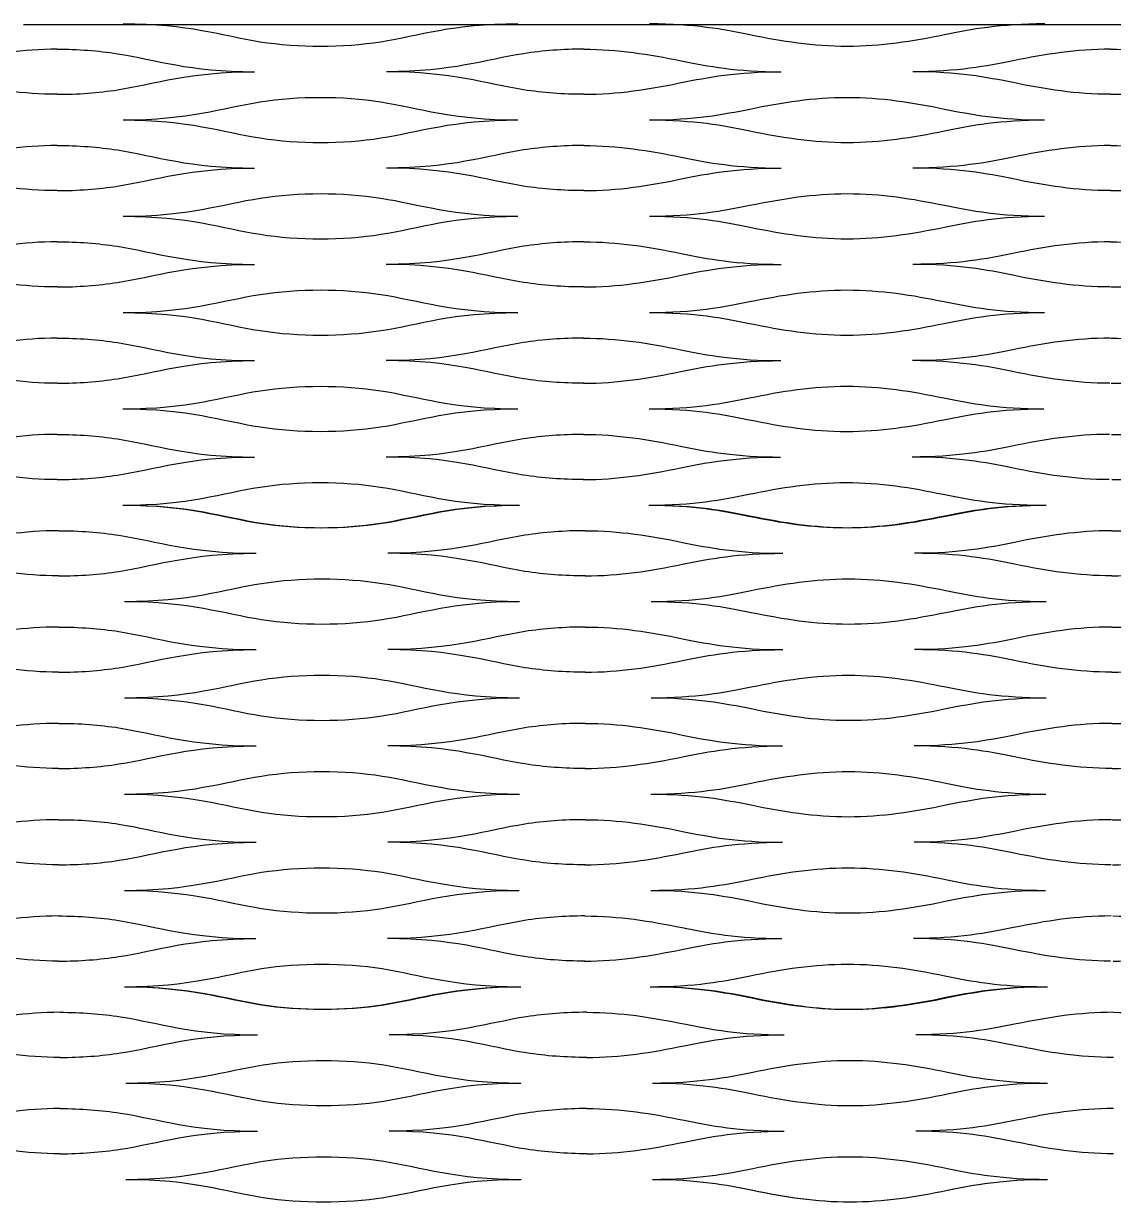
# Model space of a CAD drawing. Header units: millimetres. Extents: x 1 to 583, y -486 to -2.
# Drawn here: x 428.89 to 450.26, y -119.89 to -96.74 of the extents above; entities that cross this region are included whole.
import ezdxf

# ---------------------------------------------------------------- set-up
doc = ezdxf.new("R2010")
doc.units = ezdxf.units.MM
doc.header["$MEASUREMENT"] = 0
doc.layers.add('DEFAULT', color=7, linetype='Continuous')
doc.layers.add('dibujo', color=10, linetype='Continuous')

msp = doc.modelspace()

# ---------------------------------------------------------------- linework, layer by layer
at = {"layer": 'DEFAULT'}
for points, knots in [([(430.839, -96.74), (432.13, -96.74), (432.776, -96.977), (433.529, -97.095), (434.282, -97.213), (435.143, -97.213), (435.896, -97.095), (436.649, -96.977), (437.295, -96.74), (438.586, -96.74)], [0, 0, 0, 0, 1, 1, 1, 2, 2, 2, 3, 3, 3, 3]), ([(441.168, -96.74), (442.04, -96.74), (442.618, -96.848), (443.133, -96.954), (443.762, -97.084), (444.376, -97.183), (445.042, -97.183), (445.708, -97.183), (446.322, -97.084), (446.952, -96.954), (447.467, -96.848), (448.044, -96.74), (448.916, -96.74)], [0, 0, 0, 0, 1, 1, 1, 2, 2, 2, 3, 3, 3, 4, 4, 4, 4]), ([(429.548, -97.242), (428.882, -97.242), (428.268, -97.341), (427.638, -97.471), (427.123, -97.577), (426.546, -97.685), (425.674, -97.685)], [0, 0, 0, 0, 1, 1, 1, 2, 2, 2, 2]), ([(429.548, -97.242), (429.951, -97.242), (430.355, -97.272), (430.731, -97.331), (431.485, -97.449), (432.13, -97.685), (433.421, -97.685)], [0, 0, 0, 0, 1, 1, 1, 2, 2, 2, 2]), ([(439.877, -97.242), (439.474, -97.242), (439.07, -97.272), (438.694, -97.331), (437.941, -97.449), (437.295, -97.685), (436.004, -97.685)], [0, 0, 0, 0, 1, 1, 1, 2, 2, 2, 2]), ([(439.877, -97.242), (440.543, -97.242), (441.158, -97.341), (441.787, -97.471), (442.302, -97.577), (442.879, -97.685), (443.751, -97.685)], [0, 0, 0, 0, 1, 1, 1, 2, 2, 2, 2]), ([(450.207, -97.242), (449.541, -97.242), (448.926, -97.341), (448.297, -97.471), (447.782, -97.577), (447.205, -97.685), (446.333, -97.685)], [0, 0, 0, 0, 1, 1, 1, 2, 2, 2, 2]), ([(450.207, -97.242), (450.872, -97.242), (451.487, -97.341), (452.116, -97.471), (452.631, -97.577), (453.209, -97.685), (454.08, -97.685)], [0, 0, 0, 0, 1, 1, 1, 2, 2, 2, 2]), ([(429.548, -98.128), (428.882, -98.128), (428.268, -98.029), (427.638, -97.899), (427.123, -97.793), (426.546, -97.685), (425.674, -97.685)], [0, 0, 0, 0, 1, 1, 1, 2, 2, 2, 2]), ([(429.548, -98.128), (429.951, -98.128), (430.355, -98.098), (430.731, -98.039), (431.485, -97.921), (432.13, -97.685), (433.421, -97.685)], [0, 0, 0, 0, 1, 1, 1, 2, 2, 2, 2]), ([(439.877, -98.128), (439.474, -98.128), (439.07, -98.098), (438.694, -98.039), (437.941, -97.921), (437.295, -97.685), (436.004, -97.685)], [0, 0, 0, 0, 1, 1, 1, 2, 2, 2, 2]), ([(439.877, -98.128), (440.543, -98.128), (441.158, -98.029), (441.787, -97.899), (442.302, -97.793), (442.879, -97.685), (443.751, -97.685)], [0, 0, 0, 0, 1, 1, 1, 2, 2, 2, 2]), ([(450.207, -98.128), (449.541, -98.128), (448.926, -98.029), (448.297, -97.899), (447.782, -97.793), (447.205, -97.685), (446.333, -97.685)], [0, 0, 0, 0, 1, 1, 1, 2, 2, 2, 2]), ([(450.207, -98.128), (450.872, -98.128), (451.487, -98.029), (452.116, -97.899), (452.631, -97.793), (453.209, -97.685), (454.08, -97.685)], [0, 0, 0, 0, 1, 1, 1, 2, 2, 2, 2]), ([(430.839, -98.63), (432.13, -98.63), (432.776, -98.394), (433.529, -98.276), (434.282, -98.158), (435.143, -98.158), (435.896, -98.276), (436.649, -98.394), (437.295, -98.63), (438.586, -98.63)], [0, 0, 0, 0, 1, 1, 1, 2, 2, 2, 3, 3, 3, 3]), ([(441.168, -98.63), (442.04, -98.63), (442.617, -98.522), (443.132, -98.416), (443.762, -98.286), (444.376, -98.187), (445.042, -98.187), (445.708, -98.187), (446.322, -98.286), (446.951, -98.416), (447.466, -98.522), (448.044, -98.63), (448.915, -98.63)], [0, 0, 0, 0, 1, 1, 1, 2, 2, 2, 3, 3, 3, 4, 4, 4, 4]), ([(430.839, -98.63), (432.13, -98.63), (432.776, -98.866), (433.529, -98.984), (434.282, -99.102), (435.143, -99.102), (435.896, -98.984), (436.649, -98.866), (437.295, -98.63), (438.586, -98.63)], [0, 0, 0, 0, 1, 1, 1, 2, 2, 2, 3, 3, 3, 3]), ([(441.168, -98.63), (442.04, -98.63), (442.617, -98.737), (443.132, -98.844), (443.761, -98.974), (444.376, -99.073), (445.041, -99.073), (445.707, -99.073), (446.322, -98.974), (446.951, -98.844), (447.466, -98.737), (448.044, -98.63), (448.915, -98.63)], [0, 0, 0, 0, 1, 1, 1, 2, 2, 2, 3, 3, 3, 4, 4, 4, 4]), ([(429.548, -99.132), (428.882, -99.132), (428.268, -99.231), (427.638, -99.361), (427.123, -99.467), (426.546, -99.575), (425.674, -99.575)], [0, 0, 0, 0, 1, 1, 1, 2, 2, 2, 2]), ([(429.548, -99.132), (429.951, -99.132), (430.355, -99.161), (430.731, -99.22), (431.485, -99.338), (432.13, -99.575), (433.421, -99.575)], [0, 0, 0, 0, 1, 1, 1, 2, 2, 2, 2]), ([(439.877, -99.132), (439.474, -99.132), (439.07, -99.161), (438.694, -99.22), (437.94, -99.338), (437.295, -99.575), (436.004, -99.575)], [0, 0, 0, 0, 1, 1, 1, 2, 2, 2, 2]), ([(439.877, -99.132), (440.543, -99.132), (441.157, -99.231), (441.787, -99.361), (442.301, -99.467), (442.879, -99.575), (443.75, -99.575)], [0, 0, 0, 0, 1, 1, 1, 2, 2, 2, 2]), ([(450.206, -99.132), (449.54, -99.132), (448.926, -99.231), (448.297, -99.361), (447.782, -99.467), (447.204, -99.575), (446.333, -99.575)], [0, 0, 0, 0, 1, 1, 1, 2, 2, 2, 2]), ([(450.207, -99.132), (450.873, -99.132), (451.487, -99.231), (452.117, -99.361), (452.632, -99.467), (453.209, -99.575), (454.081, -99.575)], [0, 0, 0, 0, 1, 1, 1, 2, 2, 2, 2]), ([(429.548, -100.017), (428.882, -100.017), (428.268, -99.918), (427.638, -99.788), (427.124, -99.682), (426.546, -99.575), (425.674, -99.575)], [0, 0, 0, 0, 1, 1, 1, 2, 2, 2, 2]), ([(429.548, -100.017), (429.951, -100.017), (430.355, -99.988), (430.731, -99.929), (431.485, -99.811), (432.13, -99.575), (433.421, -99.575)], [0, 0, 0, 0, 1, 1, 1, 2, 2, 2, 2]), ([(439.877, -100.017), (439.474, -100.017), (439.07, -99.988), (438.694, -99.929), (437.94, -99.811), (437.295, -99.575), (436.004, -99.575)], [0, 0, 0, 0, 1, 1, 1, 2, 2, 2, 2]), ([(439.877, -100.017), (440.542, -100.017), (441.157, -99.918), (441.786, -99.788), (442.301, -99.682), (442.879, -99.575), (443.75, -99.575)], [0, 0, 0, 0, 1, 1, 1, 2, 2, 2, 2]), ([(450.206, -100.017), (449.54, -100.017), (448.925, -99.918), (448.296, -99.788), (447.781, -99.682), (447.204, -99.575), (446.333, -99.575)], [0, 0, 0, 0, 1, 1, 1, 2, 2, 2, 2]), ([(450.208, -100.017), (450.873, -100.017), (451.488, -99.918), (452.117, -99.788), (452.632, -99.682), (453.209, -99.575), (454.081, -99.575)], [0, 0, 0, 0, 1, 1, 1, 2, 2, 2, 2]), ([(430.839, -100.519), (432.13, -100.519), (432.776, -100.283), (433.529, -100.165), (434.282, -100.047), (435.143, -100.047), (435.896, -100.165), (436.649, -100.283), (437.295, -100.519), (438.586, -100.519)], [0, 0, 0, 0, 1, 1, 1, 2, 2, 2, 3, 3, 3, 3]), ([(441.168, -100.519), (442.039, -100.519), (442.617, -100.412), (443.132, -100.305), (443.761, -100.176), (444.375, -100.076), (445.041, -100.076), (445.707, -100.076), (446.321, -100.175), (446.95, -100.305), (447.465, -100.412), (448.043, -100.519), (448.914, -100.519)], [0, 0, 0, 0, 1, 1, 1, 2, 2, 2, 3, 3, 3, 4, 4, 4, 4]), ([(430.839, -100.519), (432.13, -100.519), (432.776, -100.755), (433.529, -100.874), (434.282, -100.992), (435.143, -100.992), (435.896, -100.874), (436.649, -100.755), (437.294, -100.519), (438.586, -100.519)], [0, 0, 0, 0, 1, 1, 1, 2, 2, 2, 3, 3, 3, 3]), ([(441.168, -100.519), (442.039, -100.519), (442.616, -100.627), (443.131, -100.733), (443.76, -100.863), (444.375, -100.962), (445.04, -100.962), (445.706, -100.962), (446.32, -100.863), (446.95, -100.733), (447.465, -100.627), (448.043, -100.519), (448.914, -100.519)], [0, 0, 0, 0, 1, 1, 1, 2, 2, 2, 3, 3, 3, 4, 4, 4, 4]), ([(429.548, -101.021), (428.882, -101.021), (428.268, -101.12), (427.639, -101.25), (427.124, -101.356), (426.546, -101.464), (425.675, -101.464)], [0, 0, 0, 0, 1, 1, 1, 2, 2, 2, 2]), ([(429.548, -101.021), (429.951, -101.021), (430.355, -101.051), (430.731, -101.11), (431.485, -101.228), (432.13, -101.464), (433.421, -101.464)], [0, 0, 0, 0, 1, 1, 1, 2, 2, 2, 2]), ([(439.877, -101.021), (439.473, -101.021), (439.07, -101.051), (438.693, -101.11), (437.94, -101.228), (437.294, -101.464), (436.003, -101.464)], [0, 0, 0, 0, 1, 1, 1, 2, 2, 2, 2]), ([(439.876, -101.021), (440.542, -101.021), (441.156, -101.12), (441.785, -101.25), (442.3, -101.356), (442.877, -101.464), (443.748, -101.464)], [0, 0, 0, 0, 1, 1, 1, 2, 2, 2, 2]), ([(450.204, -101.021), (449.539, -101.021), (448.924, -101.12), (448.294, -101.25), (447.779, -101.356), (447.202, -101.464), (446.33, -101.464)], [0, 0, 0, 0, 1, 1, 1, 2, 2, 2, 2]), ([(450.209, -101.021), (450.875, -101.021), (451.489, -101.12), (452.119, -101.25), (452.634, -101.356), (453.211, -101.464), (454.083, -101.464)], [0, 0, 0, 0, 1, 1, 1, 2, 2, 2, 2]), ([(429.548, -101.907), (428.882, -101.907), (428.268, -101.808), (427.639, -101.678), (427.124, -101.572), (426.546, -101.464), (425.675, -101.464)], [0, 0, 0, 0, 1, 1, 1, 2, 2, 2, 2]), ([(429.548, -101.907), (429.951, -101.907), (430.355, -101.877), (430.731, -101.818), (431.485, -101.7), (432.13, -101.464), (433.421, -101.464)], [0, 0, 0, 0, 1, 1, 1, 2, 2, 2, 2]), ([(439.877, -101.907), (439.473, -101.907), (439.07, -101.877), (438.693, -101.818), (437.94, -101.7), (437.294, -101.464), (436.003, -101.464)], [0, 0, 0, 0, 1, 1, 1, 2, 2, 2, 2]), ([(439.875, -101.907), (440.541, -101.907), (441.155, -101.808), (441.784, -101.678), (442.299, -101.572), (442.877, -101.464), (443.748, -101.464)], [0, 0, 0, 0, 1, 1, 1, 2, 2, 2, 2]), ([(450.202, -101.907), (449.537, -101.907), (448.922, -101.808), (448.294, -101.678), (447.779, -101.572), (447.202, -101.464), (446.33, -101.464)], [0, 0, 0, 0, 1, 1, 1, 2, 2, 2, 2]), ([(450.211, -101.907), (450.877, -101.907), (451.491, -101.808), (452.12, -101.678), (452.634, -101.572), (453.211, -101.464), (454.083, -101.464)], [0, 0, 0, 0, 1, 1, 1, 2, 2, 2, 2]), ([(430.839, -102.409), (432.13, -102.409), (432.776, -102.173), (433.529, -102.054), (434.282, -101.936), (435.143, -101.936), (435.896, -102.054), (436.649, -102.173), (437.294, -102.409), (438.586, -102.409)], [0, 0, 0, 0, 1, 1, 1, 2, 2, 2, 3, 3, 3, 3]), ([(441.165, -102.409), (442.037, -102.409), (442.614, -102.301), (443.129, -102.195), (443.758, -102.065), (444.373, -101.966), (445.038, -101.966), (445.704, -101.966), (446.318, -102.065), (446.947, -102.195), (447.462, -102.301), (448.039, -102.409), (448.91, -102.409)], [0, 0, 0, 0, 1, 1, 1, 2, 2, 2, 3, 3, 3, 4, 4, 4, 4]), ([(430.839, -102.409), (432.13, -102.409), (432.775, -102.645), (433.528, -102.763), (434.281, -102.881), (435.142, -102.881), (435.895, -102.763), (436.648, -102.645), (437.293, -102.409), (438.584, -102.409)], [0, 0, 0, 0, 1, 1, 1, 2, 2, 2, 3, 3, 3, 3]), ([(441.165, -102.409), (442.037, -102.409), (442.614, -102.516), (443.128, -102.623), (443.757, -102.752), (444.371, -102.852), (445.036, -102.852), (445.702, -102.852), (446.317, -102.752), (446.946, -102.623), (447.461, -102.516), (448.039, -102.409), (448.91, -102.409)], [0, 0, 0, 0, 1, 1, 1, 2, 2, 2, 3, 3, 3, 4, 4, 4, 4]), ([(429.548, -102.911), (428.882, -102.911), (428.268, -103.01), (427.639, -103.14), (427.125, -103.246), (426.548, -103.353), (425.676, -103.353)], [0, 0, 0, 0, 1, 1, 1, 2, 2, 2, 2]), ([(429.548, -102.911), (429.951, -102.911), (430.355, -102.94), (430.731, -102.999), (431.484, -103.117), (432.13, -103.353), (433.42, -103.353)], [0, 0, 0, 0, 1, 1, 1, 2, 2, 2, 2]), ([(439.875, -102.911), (439.471, -102.911), (439.068, -102.94), (438.691, -102.999), (437.938, -103.117), (437.293, -103.353), (436.002, -103.353)], [0, 0, 0, 0, 1, 1, 1, 2, 2, 2, 2]), ([(439.873, -102.911), (440.539, -102.911), (441.153, -103.01), (441.782, -103.14), (442.296, -103.246), (442.873, -103.353), (443.744, -103.353)], [0, 0, 0, 0, 1, 1, 1, 2, 2, 2, 2]), ([(450.199, -102.911), (449.534, -102.911), (448.919, -103.01), (448.289, -103.14), (447.774, -103.246), (447.196, -103.353), (446.325, -103.353)], [0, 0, 0, 0, 1, 1, 1, 2, 2, 2, 2]), ([(450.214, -102.911), (450.88, -102.911), (451.495, -103.01), (452.124, -103.14), (452.639, -103.246), (453.217, -103.353), (454.088, -103.353)], [0, 0, 0, 0, 1, 1, 1, 2, 2, 2, 2]), ([(429.548, -103.796), (428.883, -103.796), (428.268, -103.697), (427.639, -103.567), (427.125, -103.461), (426.548, -103.353), (425.676, -103.353)], [0, 0, 0, 0, 1, 1, 1, 2, 2, 2, 2]), ([(429.548, -103.796), (429.951, -103.796), (430.355, -103.767), (430.731, -103.708), (431.484, -103.59), (432.13, -103.353), (433.42, -103.353)], [0, 0, 0, 0, 1, 1, 1, 2, 2, 2, 2]), ([(439.875, -103.796), (439.471, -103.796), (439.068, -103.767), (438.691, -103.708), (437.938, -103.59), (437.293, -103.353), (436.002, -103.353)], [0, 0, 0, 0, 1, 1, 1, 2, 2, 2, 2]), ([(439.871, -103.796), (440.537, -103.796), (441.151, -103.697), (441.78, -103.567), (442.295, -103.461), (442.873, -103.353), (443.744, -103.353)], [0, 0, 0, 0, 1, 1, 1, 2, 2, 2, 2]), ([(450.195, -103.796), (449.53, -103.796), (448.916, -103.697), (448.287, -103.567), (447.773, -103.461), (447.196, -103.353), (446.325, -103.353)], [0, 0, 0, 0, 1, 1, 1, 2, 2, 2, 2]), ([(450.218, -103.796), (450.884, -103.796), (451.498, -103.697), (452.126, -103.567), (452.64, -103.461), (453.217, -103.353), (454.088, -103.353)], [0, 0, 0, 0, 1, 1, 1, 2, 2, 2, 2]), ([(430.839, -104.298), (432.13, -104.298), (432.775, -104.062), (433.528, -103.944), (434.281, -103.826), (435.142, -103.826), (435.895, -103.944), (436.648, -104.062), (437.293, -104.298), (438.584, -104.298)], [0, 0, 0, 0, 1, 1, 1, 2, 2, 2, 3, 3, 3, 3]), ([(441.161, -104.298), (442.031, -104.298), (442.609, -104.19), (443.124, -104.084), (443.753, -103.954), (444.367, -103.855), (445.033, -103.855), (445.698, -103.855), (446.312, -103.954), (446.94, -104.084), (447.455, -104.19), (448.031, -104.298), (448.902, -104.298)], [0, 0, 0, 0, 1, 1, 1, 2, 2, 2, 3, 3, 3, 4, 4, 4, 4]), ([(430.838, -104.298), (432.128, -104.298), (432.774, -104.534), (433.526, -104.652), (434.279, -104.77), (435.139, -104.77), (435.892, -104.652), (436.645, -104.534), (437.29, -104.298), (438.58, -104.298)], [0, 0, 0, 0, 1, 1, 1, 2, 2, 2, 3, 3, 3, 3]), ([(441.161, -104.298), (442.031, -104.298), (442.608, -104.406), (443.122, -104.512), (443.75, -104.642), (444.363, -104.741), (445.028, -104.741), (445.694, -104.741), (446.308, -104.642), (446.938, -104.512), (447.453, -104.406), (448.031, -104.298), (448.902, -104.298)], [0, 0, 0, 0, 1, 1, 1, 2, 2, 2, 3, 3, 3, 4, 4, 4, 4]), ([(429.548, -104.8), (428.883, -104.8), (428.269, -104.899), (427.64, -105.029), (427.126, -105.135), (426.549, -105.243), (425.679, -105.243)], [0, 0, 0, 0, 1, 1, 1, 2, 2, 2, 2]), ([(429.548, -104.8), (429.951, -104.8), (430.354, -104.829), (430.731, -104.889), (431.483, -105.007), (432.128, -105.243), (433.419, -105.243)], [0, 0, 0, 0, 1, 1, 1, 2, 2, 2, 2]), ([(439.87, -104.8), (439.467, -104.8), (439.064, -104.829), (438.687, -104.889), (437.935, -105.007), (437.29, -105.243), (435.999, -105.243)], [0, 0, 0, 0, 1, 1, 1, 2, 2, 2, 2]), ([(439.868, -104.8), (440.533, -104.8), (441.147, -104.899), (441.775, -105.029), (442.288, -105.135), (442.865, -105.243), (443.735, -105.243)], [0, 0, 0, 0, 1, 1, 1, 2, 2, 2, 2]), ([(450.188, -104.8), (449.523, -104.8), (448.908, -104.899), (448.278, -105.029), (447.763, -105.135), (447.186, -105.243), (446.315, -105.243)], [0, 0, 0, 0, 1, 1, 1, 2, 2, 2, 2]), ([(450.225, -104.8), (450.89, -104.8), (451.505, -104.899), (452.135, -105.029), (452.65, -105.135), (453.228, -105.243), (454.098, -105.243)], [0, 0, 0, 0, 1, 1, 1, 2, 2, 2, 2]), ([(429.548, -105.686), (428.883, -105.686), (428.269, -105.587), (427.641, -105.457), (427.126, -105.35), (426.549, -105.243), (425.679, -105.243)], [0, 0, 0, 0, 1, 1, 1, 2, 2, 2, 2]), ([(429.548, -105.686), (429.951, -105.686), (430.354, -105.656), (430.731, -105.597), (431.483, -105.479), (432.128, -105.243), (433.419, -105.243)], [0, 0, 0, 0, 1, 1, 1, 2, 2, 2, 2]), ([(439.87, -105.686), (439.467, -105.686), (439.064, -105.656), (438.687, -105.597), (437.935, -105.479), (437.29, -105.243), (435.999, -105.243)], [0, 0, 0, 0, 1, 1, 1, 2, 2, 2, 2]), ([(439.864, -105.686), (440.529, -105.686), (441.143, -105.587), (441.772, -105.457), (442.287, -105.35), (442.865, -105.243), (443.735, -105.243)], [0, 0, 0, 0, 1, 1, 1, 2, 2, 2, 2]), ([(450.18, -105.686), (449.515, -105.686), (448.903, -105.587), (448.275, -105.457), (447.762, -105.35), (447.186, -105.243), (446.315, -105.243)], [0, 0, 0, 0, 1, 1, 1, 2, 2, 2, 2]), ([(450.233, -105.686), (450.898, -105.686), (451.511, -105.587), (452.138, -105.457), (452.652, -105.35), (453.228, -105.243), (454.098, -105.243)], [0, 0, 0, 0, 1, 1, 1, 2, 2, 2, 2]), ([(430.838, -106.188), (432.128, -106.188), (432.774, -105.951), (433.526, -105.833), (434.279, -105.715), (435.139, -105.715), (435.892, -105.833), (436.645, -105.951), (437.29, -106.188), (438.58, -106.188)], [0, 0, 0, 0, 1, 1, 1, 2, 2, 2, 3, 3, 3, 3]), ([(441.151, -106.188), (442.022, -106.188), (442.599, -106.08), (443.114, -105.974), (443.743, -105.844), (444.357, -105.745), (445.022, -105.745), (445.687, -105.745), (446.3, -105.844), (446.927, -105.974), (447.441, -106.08), (448.016, -106.188), (448.887, -106.188)], [0, 0, 0, 0, 1, 1, 1, 2, 2, 2, 3, 3, 3, 4, 4, 4, 4]), ([(430.837, -106.188), (432.126, -106.188), (432.771, -106.424), (433.523, -106.542), (434.275, -106.66), (435.135, -106.66), (435.887, -106.542), (436.639, -106.424), (437.283, -106.188), (438.573, -106.188)], [0, 0, 0, 0, 1, 1, 1, 2, 2, 2, 3, 3, 3, 3]), ([(430.868, -106.188), (432.159, -106.188), (432.804, -106.424), (433.558, -106.542), (434.311, -106.66), (435.172, -106.66), (435.925, -106.542), (436.678, -106.424), (437.324, -106.188), (438.615, -106.188)], [0, 0, 0, 0, 1, 1, 1, 2, 2, 2, 3, 3, 3, 3]), ([(441.151, -106.188), (442.022, -106.188), (442.597, -106.295), (443.11, -106.401), (443.737, -106.531), (444.349, -106.63), (445.014, -106.63), (445.679, -106.63), (446.293, -106.531), (446.923, -106.401), (447.439, -106.295), (448.016, -106.188), (448.887, -106.188)], [0, 0, 0, 0, 1, 1, 1, 2, 2, 2, 3, 3, 3, 4, 4, 4, 4]), ([(441.197, -106.188), (442.069, -106.188), (442.646, -106.295), (443.161, -106.401), (443.79, -106.531), (444.405, -106.63), (445.07, -106.63), (445.736, -106.63), (446.351, -106.531), (446.98, -106.401), (447.495, -106.295), (448.073, -106.188), (448.944, -106.188)], [0, 0, 0, 0, 1, 1, 1, 2, 2, 2, 3, 3, 3, 4, 4, 4, 4]), ([(429.576, -106.689), (428.911, -106.689), (428.296, -106.789), (427.667, -106.918), (427.152, -107.025), (426.575, -107.132), (425.703, -107.132)], [0, 0, 0, 0, 1, 1, 1, 2, 2, 2, 2]), ([(429.576, -106.689), (429.98, -106.689), (430.384, -106.719), (430.76, -106.778), (431.513, -106.896), (432.159, -107.132), (433.45, -107.132)], [0, 0, 0, 0, 1, 1, 1, 2, 2, 2, 2]), ([(439.906, -106.689), (439.502, -106.689), (439.099, -106.719), (438.722, -106.778), (437.969, -106.896), (437.324, -107.132), (436.032, -107.132)], [0, 0, 0, 0, 1, 1, 1, 2, 2, 2, 2]), ([(439.906, -106.689), (440.572, -106.689), (441.186, -106.789), (441.815, -106.918), (442.33, -107.025), (442.908, -107.132), (443.78, -107.132)], [0, 0, 0, 0, 1, 1, 1, 2, 2, 2, 2]), ([(450.235, -106.689), (449.57, -106.689), (448.955, -106.789), (448.326, -106.918), (447.811, -107.025), (447.233, -107.132), (446.362, -107.132)], [0, 0, 0, 0, 1, 1, 1, 2, 2, 2, 2]), ([(450.235, -106.689), (450.901, -106.689), (451.516, -106.789), (452.145, -106.918), (452.66, -107.025), (453.237, -107.132), (454.109, -107.132)], [0, 0, 0, 0, 1, 1, 1, 2, 2, 2, 2]), ([(429.576, -107.575), (428.911, -107.575), (428.296, -107.476), (427.667, -107.346), (427.152, -107.24), (426.575, -107.132), (425.703, -107.132)], [0, 0, 0, 0, 1, 1, 1, 2, 2, 2, 2]), ([(429.576, -107.575), (429.98, -107.575), (430.384, -107.546), (430.76, -107.487), (431.513, -107.368), (432.159, -107.132), (433.45, -107.132)], [0, 0, 0, 0, 1, 1, 1, 2, 2, 2, 2]), ([(439.906, -107.575), (439.502, -107.575), (439.099, -107.546), (438.722, -107.487), (437.969, -107.368), (437.324, -107.132), (436.032, -107.132)], [0, 0, 0, 0, 1, 1, 1, 2, 2, 2, 2]), ([(439.906, -107.575), (440.572, -107.575), (441.186, -107.476), (441.815, -107.346), (442.33, -107.24), (442.908, -107.132), (443.78, -107.132)], [0, 0, 0, 0, 1, 1, 1, 2, 2, 2, 2]), ([(450.235, -107.575), (449.569, -107.575), (448.955, -107.476), (448.326, -107.346), (447.811, -107.24), (447.233, -107.132), (446.362, -107.132)], [0, 0, 0, 0, 1, 1, 1, 2, 2, 2, 2]), ([(450.235, -107.575), (450.901, -107.575), (451.516, -107.476), (452.145, -107.346), (452.66, -107.24), (453.237, -107.132), (454.109, -107.132)], [0, 0, 0, 0, 1, 1, 1, 2, 2, 2, 2]), ([(430.868, -108.077), (432.159, -108.077), (432.804, -107.841), (433.558, -107.723), (434.311, -107.605), (435.172, -107.605), (435.925, -107.723), (436.678, -107.841), (437.324, -108.077), (438.615, -108.077)], [0, 0, 0, 0, 1, 1, 1, 2, 2, 2, 3, 3, 3, 3]), ([(441.197, -108.077), (442.069, -108.077), (442.646, -107.969), (443.161, -107.863), (443.79, -107.733), (444.405, -107.634), (445.07, -107.634), (445.736, -107.634), (446.351, -107.733), (446.98, -107.863), (447.495, -107.969), (448.072, -108.077), (448.944, -108.077)], [0, 0, 0, 0, 1, 1, 1, 2, 2, 2, 3, 3, 3, 4, 4, 4, 4]), ([(430.868, -108.077), (432.159, -108.077), (432.804, -108.313), (433.558, -108.431), (434.311, -108.549), (435.172, -108.549), (435.925, -108.431), (436.678, -108.313), (437.323, -108.077), (438.615, -108.077)], [0, 0, 0, 0, 1, 1, 1, 2, 2, 2, 3, 3, 3, 3]), ([(441.197, -108.077), (442.069, -108.077), (442.646, -108.185), (443.161, -108.291), (443.79, -108.421), (444.404, -108.52), (445.07, -108.52), (445.736, -108.52), (446.351, -108.421), (446.98, -108.291), (447.495, -108.185), (448.072, -108.077), (448.944, -108.077)], [0, 0, 0, 0, 1, 1, 1, 2, 2, 2, 3, 3, 3, 4, 4, 4, 4]), ([(429.576, -108.579), (428.911, -108.579), (428.296, -108.678), (427.667, -108.808), (427.152, -108.914), (426.575, -109.022), (425.703, -109.022)], [0, 0, 0, 0, 1, 1, 1, 2, 2, 2, 2]), ([(429.576, -108.579), (429.98, -108.579), (430.384, -108.608), (430.76, -108.667), (431.513, -108.785), (432.159, -109.022), (433.45, -109.022)], [0, 0, 0, 0, 1, 1, 1, 2, 2, 2, 2]), ([(439.906, -108.579), (439.502, -108.579), (439.099, -108.608), (438.722, -108.667), (437.969, -108.785), (437.323, -109.022), (436.032, -109.022)], [0, 0, 0, 0, 1, 1, 1, 2, 2, 2, 2]), ([(439.906, -108.579), (440.571, -108.579), (441.186, -108.678), (441.815, -108.808), (442.33, -108.914), (442.907, -109.022), (443.779, -109.022)], [0, 0, 0, 0, 1, 1, 1, 2, 2, 2, 2]), ([(450.235, -108.579), (449.569, -108.579), (448.954, -108.678), (448.325, -108.808), (447.81, -108.914), (447.233, -109.022), (446.361, -109.022)], [0, 0, 0, 0, 1, 1, 1, 2, 2, 2, 2]), ([(450.236, -108.579), (450.901, -108.579), (451.516, -108.678), (452.145, -108.808), (452.66, -108.914), (453.238, -109.022), (454.109, -109.022)], [0, 0, 0, 0, 1, 1, 1, 2, 2, 2, 2]), ([(429.576, -109.465), (428.911, -109.465), (428.296, -109.366), (427.667, -109.236), (427.152, -109.129), (426.575, -109.022), (425.703, -109.022)], [0, 0, 0, 0, 1, 1, 1, 2, 2, 2, 2]), ([(429.576, -109.465), (429.98, -109.465), (430.384, -109.435), (430.76, -109.376), (431.513, -109.258), (432.159, -109.022), (433.45, -109.022)], [0, 0, 0, 0, 1, 1, 1, 2, 2, 2, 2]), ([(439.906, -109.465), (439.502, -109.465), (439.099, -109.435), (438.722, -109.376), (437.969, -109.258), (437.323, -109.022), (436.032, -109.022)], [0, 0, 0, 0, 1, 1, 1, 2, 2, 2, 2]), ([(439.905, -109.465), (440.571, -109.465), (441.186, -109.366), (441.815, -109.236), (442.33, -109.129), (442.907, -109.022), (443.779, -109.022)], [0, 0, 0, 0, 1, 1, 1, 2, 2, 2, 2]), ([(450.234, -109.465), (449.568, -109.465), (448.954, -109.366), (448.325, -109.236), (447.81, -109.129), (447.233, -109.022), (446.361, -109.022)], [0, 0, 0, 0, 1, 1, 1, 2, 2, 2, 2]), ([(450.236, -109.465), (450.902, -109.465), (451.517, -109.366), (452.146, -109.236), (452.661, -109.129), (453.238, -109.022), (454.109, -109.022)], [0, 0, 0, 0, 1, 1, 1, 2, 2, 2, 2]), ([(430.868, -109.966), (432.159, -109.966), (432.804, -109.73), (433.558, -109.612), (434.311, -109.494), (435.172, -109.494), (435.925, -109.612), (436.678, -109.73), (437.323, -109.966), (438.615, -109.966)], [0, 0, 0, 0, 1, 1, 1, 2, 2, 2, 3, 3, 3, 3]), ([(441.196, -109.966), (442.068, -109.966), (442.645, -109.859), (443.16, -109.753), (443.789, -109.623), (444.404, -109.524), (445.07, -109.524), (445.735, -109.524), (446.35, -109.623), (446.979, -109.753), (447.494, -109.859), (448.071, -109.966), (448.943, -109.966)], [0, 0, 0, 0, 1, 1, 1, 2, 2, 2, 3, 3, 3, 4, 4, 4, 4]), ([(430.868, -109.966), (432.159, -109.966), (432.804, -110.203), (433.557, -110.321), (434.311, -110.439), (435.171, -110.439), (435.924, -110.321), (436.677, -110.203), (437.323, -109.966), (438.614, -109.966)], [0, 0, 0, 0, 1, 1, 1, 2, 2, 2, 3, 3, 3, 3]), ([(441.196, -109.966), (442.068, -109.966), (442.645, -110.074), (443.16, -110.18), (443.789, -110.31), (444.403, -110.409), (445.069, -110.409), (445.734, -110.409), (446.349, -110.31), (446.979, -110.18), (447.494, -110.074), (448.071, -109.966), (448.943, -109.966)], [0, 0, 0, 0, 1, 1, 1, 2, 2, 2, 3, 3, 3, 4, 4, 4, 4]), ([(429.576, -110.468), (428.911, -110.468), (428.296, -110.567), (427.667, -110.697), (427.152, -110.804), (426.575, -110.911), (425.704, -110.911)], [0, 0, 0, 0, 1, 1, 1, 2, 2, 2, 2]), ([(429.576, -110.468), (429.98, -110.468), (430.384, -110.498), (430.76, -110.557), (431.513, -110.675), (432.159, -110.911), (433.45, -110.911)], [0, 0, 0, 0, 1, 1, 1, 2, 2, 2, 2]), ([(439.905, -110.468), (439.502, -110.468), (439.098, -110.498), (438.722, -110.557), (437.969, -110.675), (437.323, -110.911), (436.032, -110.911)], [0, 0, 0, 0, 1, 1, 1, 2, 2, 2, 2]), ([(439.905, -110.468), (440.57, -110.468), (441.185, -110.567), (441.814, -110.697), (442.329, -110.804), (442.906, -110.911), (443.777, -110.911)], [0, 0, 0, 0, 1, 1, 1, 2, 2, 2, 2]), ([(450.233, -110.468), (449.567, -110.468), (448.952, -110.567), (448.323, -110.697), (447.808, -110.804), (447.23, -110.911), (446.359, -110.911)], [0, 0, 0, 0, 1, 1, 1, 2, 2, 2, 2]), ([(450.238, -110.468), (450.903, -110.468), (451.518, -110.567), (452.148, -110.697), (452.663, -110.804), (453.24, -110.911), (454.112, -110.911)], [0, 0, 0, 0, 1, 1, 1, 2, 2, 2, 2]), ([(429.576, -111.354), (428.911, -111.354), (428.297, -111.255), (427.667, -111.125), (427.152, -111.019), (426.575, -110.911), (425.704, -110.911)], [0, 0, 0, 0, 1, 1, 1, 2, 2, 2, 2]), ([(429.576, -111.354), (429.98, -111.354), (430.384, -111.324), (430.76, -111.265), (431.513, -111.147), (432.159, -110.911), (433.45, -110.911)], [0, 0, 0, 0, 1, 1, 1, 2, 2, 2, 2]), ([(439.905, -111.354), (439.502, -111.354), (439.098, -111.324), (438.722, -111.265), (437.969, -111.147), (437.323, -110.911), (436.032, -110.911)], [0, 0, 0, 0, 1, 1, 1, 2, 2, 2, 2]), ([(439.904, -111.354), (440.569, -111.354), (441.184, -111.255), (441.813, -111.125), (442.328, -111.019), (442.906, -110.911), (443.777, -110.911)], [0, 0, 0, 0, 1, 1, 1, 2, 2, 2, 2]), ([(450.231, -111.354), (449.565, -111.354), (448.951, -111.255), (448.322, -111.125), (447.808, -111.019), (447.23, -110.911), (446.359, -110.911)], [0, 0, 0, 0, 1, 1, 1, 2, 2, 2, 2]), ([(450.24, -111.354), (450.905, -111.354), (451.519, -111.255), (452.148, -111.125), (452.663, -111.019), (453.24, -110.911), (454.112, -110.911)], [0, 0, 0, 0, 1, 1, 1, 2, 2, 2, 2]), ([(430.868, -111.856), (432.159, -111.856), (432.804, -111.62), (433.557, -111.502), (434.311, -111.384), (435.171, -111.384), (435.924, -111.502), (436.677, -111.62), (437.323, -111.856), (438.614, -111.856)], [0, 0, 0, 0, 1, 1, 1, 2, 2, 2, 3, 3, 3, 3]), ([(441.194, -111.856), (442.065, -111.856), (442.643, -111.748), (443.158, -111.642), (443.787, -111.512), (444.402, -111.413), (445.067, -111.413), (445.733, -111.413), (446.347, -111.512), (446.976, -111.642), (447.491, -111.748), (448.068, -111.856), (448.939, -111.856)], [0, 0, 0, 0, 1, 1, 1, 2, 2, 2, 3, 3, 3, 4, 4, 4, 4]), ([(430.867, -111.856), (432.158, -111.856), (432.804, -112.092), (433.557, -112.21), (434.31, -112.328), (435.17, -112.328), (435.923, -112.21), (436.676, -112.092), (437.322, -111.856), (438.612, -111.856)], [0, 0, 0, 0, 1, 1, 1, 2, 2, 2, 3, 3, 3, 3]), ([(441.194, -111.856), (442.065, -111.856), (442.642, -111.964), (443.157, -112.07), (443.785, -112.2), (444.399, -112.299), (445.065, -112.299), (445.73, -112.299), (446.345, -112.2), (446.975, -112.07), (447.49, -111.964), (448.068, -111.856), (448.939, -111.856)], [0, 0, 0, 0, 1, 1, 1, 2, 2, 2, 3, 3, 3, 4, 4, 4, 4]), ([(429.576, -112.358), (428.911, -112.358), (428.297, -112.457), (427.668, -112.587), (427.153, -112.693), (426.576, -112.801), (425.705, -112.801)], [0, 0, 0, 0, 1, 1, 1, 2, 2, 2, 2]), ([(429.576, -112.358), (429.98, -112.358), (430.383, -112.387), (430.76, -112.446), (431.513, -112.564), (432.158, -112.801), (433.449, -112.801)], [0, 0, 0, 0, 1, 1, 1, 2, 2, 2, 2]), ([(439.903, -112.358), (439.5, -112.358), (439.096, -112.387), (438.72, -112.446), (437.967, -112.564), (437.322, -112.801), (436.031, -112.801)], [0, 0, 0, 0, 1, 1, 1, 2, 2, 2, 2]), ([(439.902, -112.358), (440.567, -112.358), (441.182, -112.457), (441.81, -112.587), (442.325, -112.693), (442.901, -112.801), (443.773, -112.801)], [0, 0, 0, 0, 1, 1, 1, 2, 2, 2, 2]), ([(450.228, -112.358), (449.562, -112.358), (448.947, -112.457), (448.318, -112.587), (447.803, -112.693), (447.225, -112.801), (446.354, -112.801)], [0, 0, 0, 0, 1, 1, 1, 2, 2, 2, 2]), ([(450.243, -112.358), (450.908, -112.358), (451.523, -112.457), (452.153, -112.587), (452.668, -112.693), (453.246, -112.801), (454.117, -112.801)], [0, 0, 0, 0, 1, 1, 1, 2, 2, 2, 2]), ([(429.576, -113.243), (428.911, -113.243), (428.297, -113.144), (427.668, -113.014), (427.153, -112.908), (426.576, -112.801), (425.705, -112.801)], [0, 0, 0, 0, 1, 1, 1, 2, 2, 2, 2]), ([(429.576, -113.243), (429.98, -113.243), (430.383, -113.214), (430.76, -113.155), (431.513, -113.037), (432.158, -112.801), (433.449, -112.801)], [0, 0, 0, 0, 1, 1, 1, 2, 2, 2, 2]), ([(439.903, -113.243), (439.5, -113.243), (439.096, -113.214), (438.72, -113.155), (437.967, -113.037), (437.322, -112.801), (436.031, -112.801)], [0, 0, 0, 0, 1, 1, 1, 2, 2, 2, 2]), ([(439.9, -113.243), (440.565, -113.243), (441.18, -113.144), (441.809, -113.014), (442.324, -112.908), (442.901, -112.801), (443.773, -112.801)], [0, 0, 0, 0, 1, 1, 1, 2, 2, 2, 2]), ([(450.223, -113.243), (449.558, -113.243), (448.944, -113.144), (448.316, -113.014), (447.802, -112.908), (447.225, -112.801), (446.354, -112.801)], [0, 0, 0, 0, 1, 1, 1, 2, 2, 2, 2]), ([(450.247, -113.243), (450.912, -113.243), (451.526, -113.144), (452.155, -113.014), (452.669, -112.908), (453.246, -112.801), (454.117, -112.801)], [0, 0, 0, 0, 1, 1, 1, 2, 2, 2, 2]), ([(430.867, -113.745), (432.158, -113.745), (432.804, -113.509), (433.557, -113.391), (434.31, -113.273), (435.17, -113.273), (435.923, -113.391), (436.676, -113.509), (437.322, -113.745), (438.612, -113.745)], [0, 0, 0, 0, 1, 1, 1, 2, 2, 2, 3, 3, 3, 3]), ([(441.189, -113.745), (442.06, -113.745), (442.637, -113.638), (443.152, -113.531), (443.782, -113.402), (444.396, -113.302), (445.061, -113.302), (445.727, -113.302), (446.341, -113.402), (446.969, -113.531), (447.483, -113.638), (448.06, -113.745), (448.931, -113.745)], [0, 0, 0, 0, 1, 1, 1, 2, 2, 2, 3, 3, 3, 4, 4, 4, 4]), ([(430.867, -113.745), (432.157, -113.745), (432.802, -113.981), (433.555, -114.099), (434.308, -114.218), (435.168, -114.218), (435.92, -114.099), (436.673, -113.981), (437.318, -113.745), (438.608, -113.745)], [0, 0, 0, 0, 1, 1, 1, 2, 2, 2, 3, 3, 3, 3]), ([(441.189, -113.745), (442.06, -113.745), (442.637, -113.853), (443.15, -113.959), (443.778, -114.089), (444.392, -114.188), (445.057, -114.188), (445.722, -114.188), (446.337, -114.089), (446.967, -113.959), (447.482, -113.853), (448.06, -113.745), (448.931, -113.745)], [0, 0, 0, 0, 1, 1, 1, 2, 2, 2, 3, 3, 3, 4, 4, 4, 4]), ([(429.576, -114.247), (428.911, -114.247), (428.297, -114.346), (427.669, -114.476), (427.155, -114.582), (426.578, -114.69), (425.707, -114.69)], [0, 0, 0, 0, 1, 1, 1, 2, 2, 2, 2]), ([(429.576, -114.247), (429.98, -114.247), (430.383, -114.277), (430.759, -114.336), (431.512, -114.454), (432.157, -114.69), (433.447, -114.69)], [0, 0, 0, 0, 1, 1, 1, 2, 2, 2, 2]), ([(439.899, -114.247), (439.496, -114.247), (439.092, -114.277), (438.716, -114.336), (437.963, -114.454), (437.318, -114.69), (436.028, -114.69)], [0, 0, 0, 0, 1, 1, 1, 2, 2, 2, 2]), ([(439.897, -114.247), (440.562, -114.247), (441.175, -114.346), (441.803, -114.476), (442.317, -114.582), (442.893, -114.69), (443.764, -114.69)], [0, 0, 0, 0, 1, 1, 1, 2, 2, 2, 2]), ([(450.217, -114.247), (449.552, -114.247), (448.937, -114.346), (448.307, -114.476), (447.792, -114.582), (447.214, -114.69), (446.344, -114.69)], [0, 0, 0, 0, 1, 1, 1, 2, 2, 2, 2]), ([(450.254, -114.247), (450.919, -114.247), (451.534, -114.346), (452.163, -114.476), (452.679, -114.582), (453.256, -114.69), (454.127, -114.69)], [0, 0, 0, 0, 1, 1, 1, 2, 2, 2, 2]), ([(429.576, -115.133), (428.912, -115.133), (428.298, -115.034), (427.669, -114.904), (427.155, -114.798), (426.578, -114.69), (425.707, -114.69)], [0, 0, 0, 0, 1, 1, 1, 2, 2, 2, 2]), ([(429.576, -115.133), (429.98, -115.133), (430.383, -115.103), (430.759, -115.044), (431.512, -114.926), (432.157, -114.69), (433.447, -114.69)], [0, 0, 0, 0, 1, 1, 1, 2, 2, 2, 2]), ([(439.899, -115.133), (439.496, -115.133), (439.092, -115.103), (438.716, -115.044), (437.963, -114.926), (437.318, -114.69), (436.028, -114.69)], [0, 0, 0, 0, 1, 1, 1, 2, 2, 2, 2]), ([(439.893, -115.133), (440.558, -115.133), (441.172, -115.034), (441.801, -114.904), (442.316, -114.798), (442.893, -114.69), (443.764, -114.69)], [0, 0, 0, 0, 1, 1, 1, 2, 2, 2, 2]), ([(450.209, -115.133), (449.544, -115.133), (448.931, -115.034), (448.304, -114.904), (447.79, -114.798), (447.214, -114.69), (446.344, -114.69)], [0, 0, 0, 0, 1, 1, 1, 2, 2, 2, 2]), ([(450.262, -115.133), (450.926, -115.133), (451.539, -115.034), (452.167, -114.904), (452.68, -114.798), (453.256, -114.69), (454.127, -114.69)], [0, 0, 0, 0, 1, 1, 1, 2, 2, 2, 2]), ([(430.867, -115.635), (432.157, -115.635), (432.802, -115.399), (433.555, -115.28), (434.308, -115.162), (435.168, -115.162), (435.92, -115.28), (436.673, -115.399), (437.318, -115.635), (438.608, -115.635)], [0, 0, 0, 0, 1, 1, 1, 2, 2, 2, 3, 3, 3, 3]), ([(441.18, -115.635), (442.05, -115.635), (442.627, -115.527), (443.142, -115.421), (443.771, -115.291), (444.386, -115.192), (445.05, -115.192), (445.715, -115.192), (446.328, -115.291), (446.956, -115.421), (447.469, -115.527), (448.045, -115.635), (448.915, -115.635)], [0, 0, 0, 0, 1, 1, 1, 2, 2, 2, 3, 3, 3, 4, 4, 4, 4]), ([(430.866, -115.635), (432.155, -115.635), (432.8, -115.871), (433.552, -115.989), (434.304, -116.107), (435.163, -116.107), (435.915, -115.989), (436.667, -115.871), (437.312, -115.635), (438.601, -115.635)], [0, 0, 0, 0, 1, 1, 1, 2, 2, 2, 3, 3, 3, 3]), ([(430.896, -115.635), (432.187, -115.635), (432.833, -115.871), (433.586, -115.989), (434.34, -116.107), (435.2, -116.107), (435.953, -115.989), (436.707, -115.871), (437.352, -115.635), (438.643, -115.635)], [0, 0, 0, 0, 1, 1, 1, 2, 2, 2, 3, 3, 3, 3]), ([(441.18, -115.635), (442.05, -115.635), (442.626, -115.742), (443.139, -115.849), (443.766, -115.978), (444.378, -116.077), (445.043, -116.077), (445.707, -116.077), (446.322, -115.978), (446.952, -115.849), (447.467, -115.742), (448.045, -115.635), (448.915, -115.635)], [0, 0, 0, 0, 1, 1, 1, 2, 2, 2, 3, 3, 3, 4, 4, 4, 4]), ([(441.226, -115.635), (442.097, -115.635), (442.675, -115.742), (443.19, -115.849), (443.819, -115.978), (444.433, -116.078), (445.099, -116.078), (445.765, -116.078), (446.379, -115.978), (447.009, -115.849), (447.524, -115.742), (448.101, -115.635), (448.973, -115.635)], [0, 0, 0, 0, 1, 1, 1, 2, 2, 2, 3, 3, 3, 4, 4, 4, 4]), ([(429.605, -116.137), (428.939, -116.137), (428.325, -116.236), (427.696, -116.366), (427.181, -116.472), (426.603, -116.579), (425.732, -116.579)], [0, 0, 0, 0, 1, 1, 1, 2, 2, 2, 2]), ([(429.605, -116.137), (430.009, -116.137), (430.412, -116.166), (430.789, -116.225), (431.542, -116.343), (432.187, -116.579), (433.479, -116.579)], [0, 0, 0, 0, 1, 1, 1, 2, 2, 2, 2]), ([(439.935, -116.137), (439.531, -116.137), (439.128, -116.166), (438.751, -116.225), (437.998, -116.343), (437.352, -116.579), (436.061, -116.579)], [0, 0, 0, 0, 1, 1, 1, 2, 2, 2, 2]), ([(439.934, -116.137), (440.6, -116.137), (441.215, -116.236), (441.844, -116.366), (442.359, -116.472), (442.936, -116.579), (443.808, -116.579)], [0, 0, 0, 0, 1, 1, 1, 2, 2, 2, 2]), ([(450.264, -116.137), (449.598, -116.137), (448.984, -116.236), (448.354, -116.366), (447.839, -116.472), (447.262, -116.579), (446.39, -116.579)], [0, 0, 0, 0, 1, 1, 1, 2, 2, 2, 2]), ([(450.264, -116.137), (450.93, -116.137), (451.544, -116.236), (452.173, -116.366), (452.688, -116.472), (453.266, -116.579), (454.137, -116.579)], [0, 0, 0, 0, 1, 1, 1, 2, 2, 2, 2]), ([(429.605, -117.022), (428.939, -117.022), (428.325, -116.923), (427.696, -116.793), (427.181, -116.687), (426.603, -116.579), (425.732, -116.579)], [0, 0, 0, 0, 1, 1, 1, 2, 2, 2, 2]), ([(429.605, -117.022), (430.009, -117.022), (430.412, -116.993), (430.789, -116.934), (431.542, -116.816), (432.187, -116.579), (433.479, -116.579)], [0, 0, 0, 0, 1, 1, 1, 2, 2, 2, 2]), ([(439.935, -117.022), (439.531, -117.022), (439.128, -116.993), (438.751, -116.934), (437.998, -116.816), (437.352, -116.579), (436.061, -116.579)], [0, 0, 0, 0, 1, 1, 1, 2, 2, 2, 2]), ([(439.934, -117.022), (440.6, -117.022), (441.215, -116.923), (441.844, -116.793), (442.359, -116.687), (442.936, -116.579), (443.808, -116.579)], [0, 0, 0, 0, 1, 1, 1, 2, 2, 2, 2]), ([(450.264, -117.022), (449.598, -117.022), (448.984, -116.923), (448.354, -116.793), (447.839, -116.687), (447.262, -116.579), (446.39, -116.579)], [0, 0, 0, 0, 1, 1, 1, 2, 2, 2, 2]), ([(430.896, -117.524), (432.187, -117.524), (432.833, -117.288), (433.586, -117.17), (434.34, -117.052), (435.2, -117.052), (435.953, -117.17), (436.707, -117.288), (437.352, -117.524), (438.643, -117.524)], [0, 0, 0, 0, 1, 1, 1, 2, 2, 2, 3, 3, 3, 3]), ([(441.226, -117.524), (442.097, -117.524), (442.675, -117.417), (443.19, -117.31), (443.819, -117.18), (444.433, -117.081), (445.099, -117.081), (445.765, -117.081), (446.379, -117.18), (447.009, -117.31), (447.524, -117.417), (448.101, -117.524), (448.973, -117.524)], [0, 0, 0, 0, 1, 1, 1, 2, 2, 2, 3, 3, 3, 4, 4, 4, 4]), ([(430.896, -117.524), (432.187, -117.524), (432.833, -117.76), (433.586, -117.878), (434.34, -117.997), (435.2, -117.997), (435.953, -117.878), (436.706, -117.76), (437.352, -117.524), (438.643, -117.524)], [0, 0, 0, 0, 1, 1, 1, 2, 2, 2, 3, 3, 3, 3]), ([(441.226, -117.524), (442.097, -117.524), (442.675, -117.632), (443.19, -117.738), (443.819, -117.868), (444.433, -117.967), (445.099, -117.967), (445.765, -117.967), (446.379, -117.868), (447.009, -117.738), (447.524, -117.632), (448.101, -117.524), (448.973, -117.524)], [0, 0, 0, 0, 1, 1, 1, 2, 2, 2, 3, 3, 3, 4, 4, 4, 4]), ([(429.605, -118.026), (428.939, -118.026), (428.325, -118.125), (427.696, -118.255), (427.181, -118.361), (426.603, -118.469), (425.732, -118.469)], [0, 0, 0, 0, 1, 1, 1, 2, 2, 2, 2]), ([(429.605, -118.026), (430.009, -118.026), (430.412, -118.056), (430.789, -118.115), (431.542, -118.233), (432.187, -118.469), (433.479, -118.469)], [0, 0, 0, 0, 1, 1, 1, 2, 2, 2, 2]), ([(439.934, -118.026), (439.531, -118.026), (439.128, -118.056), (438.751, -118.115), (437.998, -118.233), (437.352, -118.469), (436.061, -118.469)], [0, 0, 0, 0, 1, 1, 1, 2, 2, 2, 2]), ([(439.934, -118.026), (440.6, -118.026), (441.215, -118.125), (441.844, -118.255), (442.358, -118.361), (442.936, -118.469), (443.807, -118.469)], [0, 0, 0, 0, 1, 1, 1, 2, 2, 2, 2]), ([(450.263, -118.026), (449.598, -118.026), (448.983, -118.125), (448.354, -118.255), (447.839, -118.361), (447.261, -118.469), (446.39, -118.469)], [0, 0, 0, 0, 1, 1, 1, 2, 2, 2, 2]), ([(429.605, -118.912), (428.939, -118.912), (428.325, -118.813), (427.696, -118.683), (427.181, -118.577), (426.603, -118.469), (425.732, -118.469)], [0, 0, 0, 0, 1, 1, 1, 2, 2, 2, 2]), ([(429.605, -118.912), (430.009, -118.912), (430.412, -118.882), (430.789, -118.823), (431.542, -118.705), (432.187, -118.469), (433.479, -118.469)], [0, 0, 0, 0, 1, 1, 1, 2, 2, 2, 2]), ([(439.934, -118.912), (439.531, -118.912), (439.128, -118.882), (438.751, -118.823), (437.998, -118.705), (437.352, -118.469), (436.061, -118.469)], [0, 0, 0, 0, 1, 1, 1, 2, 2, 2, 2]), ([(439.934, -118.912), (440.6, -118.912), (441.214, -118.813), (441.844, -118.683), (442.358, -118.577), (442.936, -118.469), (443.807, -118.469)], [0, 0, 0, 0, 1, 1, 1, 2, 2, 2, 2]), ([(450.263, -118.912), (449.597, -118.912), (448.983, -118.813), (448.354, -118.683), (447.839, -118.577), (447.261, -118.469), (446.39, -118.469)], [0, 0, 0, 0, 1, 1, 1, 2, 2, 2, 2]), ([(430.896, -119.414), (432.187, -119.414), (432.833, -119.177), (433.586, -119.059), (434.34, -118.941), (435.2, -118.941), (435.953, -119.059), (436.706, -119.177), (437.352, -119.414), (438.643, -119.414)], [0, 0, 0, 0, 1, 1, 1, 2, 2, 2, 3, 3, 3, 3]), ([(441.225, -119.414), (442.097, -119.414), (442.674, -119.306), (443.189, -119.2), (443.818, -119.07), (444.433, -118.971), (445.098, -118.971), (445.764, -118.971), (446.379, -119.07), (447.008, -119.2), (447.522, -119.306), (448.1, -119.414), (448.971, -119.414)], [0, 0, 0, 0, 1, 1, 1, 2, 2, 2, 3, 3, 3, 4, 4, 4, 4]), ([(430.896, -119.414), (432.187, -119.414), (432.833, -119.65), (433.586, -119.768), (434.339, -119.886), (435.2, -119.886), (435.953, -119.768), (436.706, -119.65), (437.352, -119.414), (438.643, -119.414)], [0, 0, 0, 0, 1, 1, 1, 2, 2, 2, 3, 3, 3, 3]), ([(430.897, -119.414), (432.189, -119.414), (432.834, -119.65), (433.587, -119.768), (434.341, -119.886), (435.201, -119.886), (435.955, -119.768), (436.708, -119.65), (437.353, -119.414), (438.645, -119.414)], [0, 0, 0, 0, 1, 1, 1, 2, 2, 2, 3, 3, 3, 3]), ([(441.225, -119.414), (442.097, -119.414), (442.674, -119.521), (443.188, -119.627), (443.817, -119.757), (444.432, -119.856), (445.097, -119.856), (445.763, -119.856), (446.378, -119.757), (447.007, -119.627), (447.522, -119.521), (448.1, -119.414), (448.971, -119.414)], [0, 0, 0, 0, 1, 1, 1, 2, 2, 2, 3, 3, 3, 4, 4, 4, 4]), ([(441.227, -119.414), (442.099, -119.414), (442.676, -119.521), (443.191, -119.627), (443.82, -119.757), (444.435, -119.856), (445.1, -119.856), (445.766, -119.856), (446.381, -119.757), (447.01, -119.627), (447.525, -119.521), (448.102, -119.414), (448.974, -119.414)], [0, 0, 0, 0, 1, 1, 1, 2, 2, 2, 3, 3, 3, 4, 4, 4, 4])]:
    msp.add_open_spline(points, degree=3, knots=knots, dxfattribs=at)
at = {"layer": 'dibujo'}
msp.add_line((451.389, -96.763), (428.889, -96.763), dxfattribs=at)

doc.saveas('drawing.dxf')
